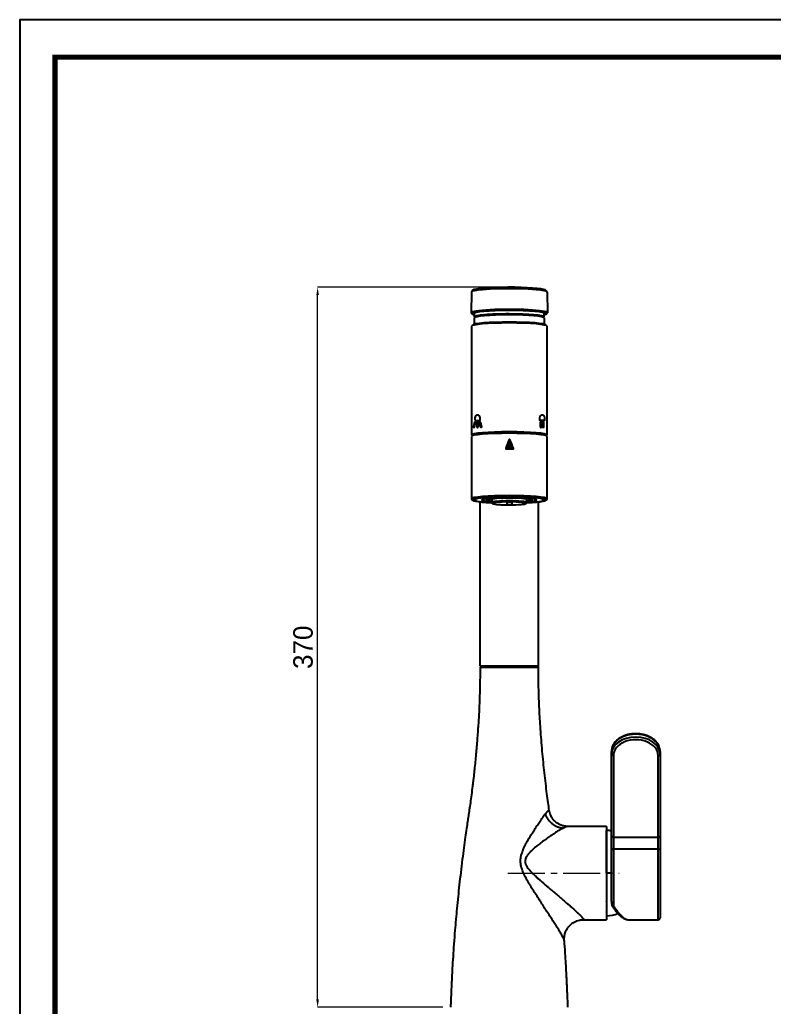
# Model space of a CAD drawing. Extents: x 0 to 1128, y 0 to 827.
# Drawn here: x 0 to 388, y 319 to 827 of the extents above; entities that cross this region are included whole.
import ezdxf

# ---------------------------------------------------------------- set-up
doc = ezdxf.new("R2010")
doc.units = 0
doc.header["$LTSCALE"] = 10
doc.header["$MEASUREMENT"] = 0
doc.header["$PDMODE"] = 3
doc.header["$PDSIZE"] = -10
doc.linetypes.add('CENTER2', pattern=[28.575, 19.05, -3.175, 3.175, -3.175])
doc.layers.get('0').update_dxf_attribs({"linetype": 'CONTINUOUS'})
doc.layers.get('DEFPOINTS').update_dxf_attribs({"linetype": 'CONTINUOUS'})
doc.layers.add('1', color=7, linetype='CONTINUOUS')
doc.layers.add('레이어 1', color=7, linetype='CONTINUOUS')
doc.layers.add('Cneter', color=1, linetype='CENTER2', lineweight=13)
doc.styles.add('Daelim Dimension', font='')
doc.styles.get('Daelim Dimension').set_extended_font_data('나눔고딕')
doc.dimstyles.new('DEFAULT', dxfattribs={"dimscale": 2, "dimtxt": 2, "dimasz": 2, "dimexe": 0, "dimexo": 2, "dimgap": 1, "dimtad": 1, "dimdec": 0, "dimzin": 9, "dimdsep": 46, "dimtxsty": 'Daelim Dimension', "dimcen": 0.5, "dimclrd": 5, "dimclre": 5, "dimclrt": 256, "dimadec": 1, "dimazin": 0, "dimtfac": 1, "dimtdec": 0, "dimtix": 1, "dimtmove": 0, "dimatfit": 3, "dimfxl": 1, "dimtolj": 1, "dimtzin": 1, "dimlwd": 9, "dimlwe": 9, "dimarcsym": 0})

# ---------------------------------------------------------------- blocks, each defined once
blk = doc.blocks.new('*D17')
at = {"color": 5, "lineweight": 9, "ltscale": 0.5, "transparency": 16777216}
for p, q in [((247.83, 689.18), (153.24, 689.18)), ((153.24, 322.85), (153.24, 685.18)), ((217.66, 318.85), (153.24, 318.85))]:
    blk.add_line(p, q, dxfattribs=at)
at = {"color": 5, "ltscale": 0.5, "transparency": 16777216}
for points in [[(152.57, 685.18), (153.9, 685.18), (153.24, 689.18)], [(152.57, 322.85), (153.9, 322.85), (153.24, 318.85)]]:
    blk.add_solid(points, dxfattribs=at)
at = {"layer": 'DEFPOINTS', "color": 0, "ltscale": 0.5, "transparency": 16777216}
for p in [(153.24, 689.18), (251.83, 689.18), (221.66, 318.85)]:
    blk.add_point(p, dxfattribs=at)
at = {"color": 7, "ltscale": 0.5, "transparency": 16777216, "insert": (145.79, 504.02), "char_height": 10, "attachment_point": 5, "rotation": 90, "style": 'Daelim Dimension'}
blk.add_mtext('\\A1;370', dxfattribs=at)

msp = doc.modelspace()

# ---------------------------------------------------------------- hatches: boundary and pattern name
at = {"layer": '레이어 1', "lineweight": -3}
h = msp.add_hatch(color=251, dxfattribs=at)
h.dxf.hatch_style = 2
edge = h.paths.add_edge_path()
edge.add_spline(control_points=[(253.8, 606.06), (252.6, 606.06), (251.4, 606.06), (250.19, 606.06), (250, 606.06), (249.92, 606.17), (250, 606.35), (250.6, 607.85), (251.2, 609.36), (251.8, 610.86), (251.89, 611.09), (252.1, 611.09), (252.19, 610.86), (252.8, 609.36), (253.4, 607.85), (254, 606.35), (254.07, 606.17), (254, 606.06), (253.8, 606.06)], knot_values=[0, 0, 0, 0, 1, 1, 1, 2, 2, 2, 3, 3, 3, 4, 4, 4, 5, 5, 5, 6, 6, 6, 6], degree=3, periodic=0)

# ---------------------------------------------------------------- linework, layer by layer
at = {"ltscale": 0.5}
for p, q in [((233.18, 687.67), (232.33, 686.76)), ((271.29, 686.88), (270.33, 687.79)), ((236.83, 494.35), (236.83, 578.8)), ((266.83, 494.35), (266.83, 578.8))]:
    msp.add_line(p, q, dxfattribs=at)
msp.add_lwpolyline([(0, 0), (1128.4, 0), (1128.4, 826.8), (0, 826.8)], close=True, dxfattribs=at)
at = {"color": 5, "linetype": 'ByBlock', "lineweight": 200, "const_width": 2.6}
msp.add_lwpolyline([(18.14, 35.4), (1110.14, 35.4), (1110.14, 807.6), (18.14, 807.6)], close=True, dxfattribs=at)
at = {"layer": '1', "color": 7, "linetype": 'Continuous', "lineweight": -3}
for p, q in [((232.33, 686.76), (232.24, 676.1)), ((271.33, 686.76), (271.43, 676.1)), ((233.83, 675.97), (233.83, 673.9)), ((269.83, 673.9), (269.83, 675.97)), ((233.83, 673.41), (233.83, 670.15)), ((269.83, 673.41), (269.83, 670.15)), ((232.33, 669.12), (232.33, 613.14)), ((271.33, 613.14), (271.33, 669.12)), ((232.33, 612.39), (232.33, 580.31)), ((271.33, 580.31), (271.33, 612.39)), ((233.73, 580.17), (233.73, 580.11)), ((237.6, 579.87), (238.4, 579.87)), ((238.4, 579.76), (237.6, 579.76)), ((238.69, 580.06), (237.91, 580.08)), ((237.91, 579.55), (238.69, 579.56)), ((238.25, 580.19), (239.02, 580.17)), ((239.02, 579.45), (238.25, 579.44)), ((238.39, 579.87), (238.38, 579.83)), ((239.87, 580.35), (239.18, 580.38)), ((239.18, 579.24), (239.87, 579.28)), ((239.83, 580.48), (240.52, 580.45)), ((240.52, 579.18), (239.83, 579.14)), ((241.87, 580.6), (241.31, 580.65)), ((242.23, 580.73), (242.79, 580.68)), ((242.83, 580.01), (242.83, 578.52)), ((244.55, 580.8), (244.15, 580.86)), ((245.28, 580.92), (245.68, 580.85)), ((247.73, 580.93), (247.52, 581)), ((248.78, 581.03), (248.98, 580.96)), ((251.18, 580.98), (251.18, 581.05)), ((252.48, 581.05), (252.48, 580.98)), ((254.68, 580.96), (254.89, 581.03)), ((256.14, 581), (255.94, 580.93)), ((257.99, 580.85), (258.39, 580.92)), ((259.51, 580.86), (259.11, 580.8)), ((260.83, 578.52), (260.83, 580.01)), ((260.87, 580.68), (261.44, 580.73)), ((262.36, 580.65), (261.79, 580.6)), ((263.14, 580.45), (263.84, 580.48)), ((263.84, 579.14), (263.14, 579.18)), ((264.49, 580.38), (263.79, 580.35)), ((263.79, 579.28), (264.49, 579.24)), ((264.64, 580.17), (265.41, 580.19)), ((265.41, 579.44), (264.64, 579.45)), ((265.75, 580.08), (264.98, 580.06)), ((264.98, 579.56), (265.75, 579.55)), ((265.28, 579.83), (265.27, 579.87)), ((265.27, 579.87), (266.07, 579.87)), ((266.07, 579.76), (265.27, 579.76)), ((269.93, 580.11), (269.93, 580.17)), ((241.31, 578.98), (241.87, 579.02)), ((242.79, 578.94), (242.23, 578.9)), ((250.58, 578.71), (250.58, 577.33)), ((253.08, 578.71), (250.58, 578.71)), ((253.08, 577.33), (250.58, 577.33)), ((253.08, 578.71), (253.08, 577.33)), ((261.44, 578.9), (260.87, 578.94)), ((261.79, 579.02), (262.36, 578.98)), ((237.58, 494.35), (237.58, 493.85)), ((251.83, 494.35), (237.58, 494.35)), ((251.83, 493.85), (237.58, 493.85)), ((251.83, 494.35), (266.08, 494.35)), ((251.83, 493.85), (251.83, 494.35)), ((251.83, 493.85), (266.08, 493.85)), ((266.08, 493.85), (266.08, 494.35)), ((304.43, 449.02), (304.43, 450.43)), ((304.43, 407.04), (304.43, 449.02)), ((305.43, 448.31), (305.43, 406.33)), ((328.43, 406.33), (328.43, 448.31)), ((329.43, 450.43), (329.43, 449.02)), ((329.43, 449.02), (329.43, 407.04)), ((301.83, 411.85), (281.9, 411.85)), ((301.83, 411.85), (301.83, 387.85)), ((301.93, 407.85), (301.83, 407.95)), ((301.93, 387.85), (301.93, 409.85)), ((304.43, 399.71), (304.43, 407.04)), ((329.43, 407.04), (329.43, 399.71)), ((305.43, 406.33), (305.43, 400.23)), ((305.43, 406.33), (328.43, 406.33)), ((328.43, 400.23), (328.43, 406.33)), ((328.43, 400.23), (305.43, 400.23)), ((301.83, 387.85), (301.83, 363.85)), ((301.83, 387.85), (301.93, 387.85)), ((304.44, 387.85), (301.93, 387.85)), ((301.93, 387.85), (301.93, 365.85)), ((301.83, 367.75), (301.93, 367.85)), ((289.9, 363.85), (301.83, 363.85)), ((313.1, 363.88), (328.43, 363.88))]:
    msp.add_line(p, q, dxfattribs=at)
at = {"layer": '1', "lineweight": -3}
for centre, start, end in [((233.63, 580.83), 201.6107, 248.7297), ((270.03, 580.83), 291.2703, 338.3893)]:
    msp.add_arc(centre, 1.4, start, end, dxfattribs=at)
at = {"layer": '1', "color": 7, "linetype": 'Continuous', "lineweight": -3}
for start, end in [(79.8938, 86.4605), (273.5395, 289.0246)]:
    msp.add_arc((300.57, 387.85), 22.04, start, end, dxfattribs=at)
for centre, major_axis, ratio, start_param, end_param in [((251.83, 686.76), (19.5, 0), 0.087156, 0, 3.141593), ((251.83, 687.55), (-18.7, 0), 0.087156, 3.289432, 6.20795), ((251.83, 676.1), (19.6, 0), 0.087156, 0, 3.141593), ((232.74, 676.09), (0.5, 0), 0.996195, 3.132866, 4.712389), ((251.83, 675.6), (19.1, 0), 0.087156, 0, 3.141593), ((251.83, 675.6), (19.1, 0), 0.087156, 3.141593, 3.482014), ((251.83, 675.6), (-18.5, 0), 0.087156, 3.141593, 6.283185), ((251.83, 675.6), (18.5, 0), 0.087156, 3.141593, 3.37466), ((251.83, 675.6), (19.1, 0), 0.087156, 5.942764, 6.283185), ((251.83, 675.6), (18.5, 0), 0.087156, 6.050118, 6.283185), ((270.93, 676.09), (-0.5, 0), 0.996195, 1.570796, 3.150319), ((251.83, 669.12), (19.5, 0), 0.087156, 1.570796, 3.141592), ((251.83, 669.62), (19, 0), 0.087156, 1.570796, 3.097856), ((251.83, 673.9), (18, 0), 0.087156, 1.570796, 3.141593), ((251.83, 673.41), (-18, 0), 0.087156, 3.141593, 6.283185), ((251.83, 673.6), (-17.8, 0), 0.087156, 3.354288, 5.926958), ((251.83, 673.6), (17.7, 0), 0.087156, 1.570796, 2.771965), ((251.83, 673.9), (18, 0), 0.087156, 0, 1.570796), ((251.83, 673.6), (17.7, 0), 0.087156, 0.407573, 1.570796), ((251.83, 669.62), (19, 0), 0.087156, 0.041528, 1.570796), ((251.83, 669.12), (19.5, 0), 0.087156, 0, 1.570796), ((251.83, 613.14), (19.5, 0), 0.087156, 1.570796, 3.141592), ((251.83, 613.14), (19.5, 0), 0.087156, 0, 1.570796), ((251.83, 612.39), (19.5, 0), 0.087156, 1.570796, 3.141592), ((251.83, 612.84), (19.2, 0), 0.087156, 1.570796, 3.186213), ((251.83, 612.69), (19.2, 0), 0.087156, 1.570796, 3.142672), ((251.83, 612.84), (19.2, 0), 0.087156, 6.238565, 7.853982), ((251.83, 612.69), (19.2, 0), 0.087156, 6.282106, 7.853982), ((251.83, 612.39), (19.5, 0), 0.087156, 0, 1.570796), ((251.83, 579.81), (19, 0), 0.087156, 1.570796, 4.210863), ((251.83, 579.81), (18.55, 0), 0.087156, 1.570796, 4.195204), ((251.83, 580.31), (19.5, 0), 0.087156, 1.570796, 3.141592), ((251.83, 579.81), (17.8, 0), 0.087156, 1.570796, 4.171201), ((251.83, 580.11), (18.25, 0), 0.087156, 3.141593, 3.367051), ((251.83, 580.11), (18.1, 0), 0.087156, 3.103452, 3.141592), ((251.83, 579.81), (-14.25, 0), 0.087156, 6.237555, 6.328815), ((251.83, 579.81), (-14.25, 0), 0.087156, 5.975756, 6.067016), ((251.83, 579.81), (-14.25, 0), 0.087156, 0.21617, 0.307429), ((251.83, 579.81), (-13.45, 0), 0.087156, 6.234839, 6.331531), ((251.83, 579.81), (-13.45, 0), 0.087156, 5.97304, 6.069732), ((251.83, 579.81), (-13.45, 0), 0.087156, 0.213453, 0.310145), ((251.83, 579.81), (-14.25, 0), 0.087156, 5.713957, 5.805216), ((251.83, 579.81), (-14.25, 0), 0.087156, 0.477969, 0.569229), ((251.83, 579.81), (11.75, 0), 0.087156, 1.570796, 3.839812), ((251.83, 579.81), (-13.45, 0), 0.087156, 5.711241, 5.807933), ((251.83, 579.81), (-13.45, 0), 0.087156, 0.475253, 0.571945), ((251.83, 580.01), (-11, 0), 0.087156, 6.283185, 6.895698), ((251.83, 579.81), (-14.25, 0), 0.087156, 5.452157, 5.543417), ((251.83, 579.81), (-13.45, 0), 0.087156, 5.449441, 5.546133), ((251.83, 580.01), (-9, 0), 0.087156, 4.712389, 6.283186), ((251.83, 578.52), (9, 0), 0.087156, 1.570796, 3.141053), ((251.83, 579.81), (-14.25, 0), 0.087156, 5.190358, 5.281618), ((251.83, 579.81), (-13.45, 0), 0.087156, 5.187642, 5.284334), ((251.83, 579.81), (-14.25, 0), 0.087156, 4.928559, 5.019818), ((251.83, 579.81), (-13.45, 0), 0.087156, 4.925842, 5.022534), ((251.83, 579.81), (-14.25, 0), 0.087156, 4.666759, 4.758019), ((251.83, 579.81), (-13.45, 0), 0.087156, 4.664043, 4.760735), ((251.83, 580.31), (19.5, 0), 0.087156, 0, 1.570796), ((251.83, 579.81), (19, 0), 0.087156, 5.212393, 7.853982), ((251.83, 579.81), (18.55, 0), 0.087156, 5.226923, 7.853982), ((251.83, 579.81), (17.8, 0), 0.087156, 5.252988, 7.853982), ((251.83, 579.81), (11.75, 0), 0.087156, 5.584966, 7.853982), ((251.83, 580.01), (9, 0), 0.087156, 6.283185, 7.853982), ((251.83, 578.52), (9, 0), 0.087156, 6.282645, 7.853982), ((251.83, 579.81), (-13.45, 0), 0.087156, 4.402244, 4.498936), ((251.83, 579.81), (-14.25, 0), 0.087156, 4.40496, 4.496219), ((251.83, 579.81), (-13.45, 0), 0.087156, 4.140444, 4.237136), ((251.83, 579.81), (-14.25, 0), 0.087156, 4.14316, 4.23442), ((251.83, 580.01), (11, 0), 0.087156, 5.670673, 6.283186), ((251.83, 579.81), (-13.45, 0), 0.087156, 3.878645, 3.975337), ((251.83, 579.81), (-14.25, 0), 0.087156, 3.881361, 3.972621), ((251.83, 579.81), (-13.45, 0), 0.087156, 3.616845, 3.713537), ((251.83, 579.81), (-13.45, 0), 0.087156, 2.569648, 2.66634), ((251.83, 579.81), (-14.25, 0), 0.087156, 3.619562, 3.710821), ((251.83, 579.81), (-14.25, 0), 0.087156, 2.572364, 2.663624), ((251.83, 579.81), (-13.45, 0), 0.087156, 3.355046, 3.451738), ((251.83, 579.81), (-13.45, 0), 0.087156, 2.831447, 2.928139), ((251.83, 579.81), (-13.45, 0), 0.087156, 3.093247, 3.189939), ((251.83, 579.81), (-14.25, 0), 0.087156, 3.357762, 3.449022), ((251.83, 579.81), (-14.25, 0), 0.087156, 2.834163, 2.925423), ((251.83, 579.81), (-14.25, 0), 0.087156, 3.095963, 3.187223), ((251.83, 580.11), (18.25, 0), 0.087156, 6.057727, 6.283185), ((251.83, 580.11), (18.1, 0), 0.087156, 0, 0.038141), ((251.83, 579.81), (-14.25, 0), 0.087156, 0.739768, 0.831028), ((251.83, 579.81), (-13.45, 0), 0.087156, 0.737052, 0.833744), ((251.83, 578.02), (8.5, 0), 0.087156, 2.43714, 4.36166), ((251.83, 578.02), (8.5, 0), 0.087156, 1.570796, 2.43714), ((251.83, 578.02), (8.5, 0), 0.087156, 4.36166, 4.712389), ((251.83, 578.02), (8.5, 0), 0.087156, 0.701017, 1.570796), ((251.83, 578.02), (8.5, 0), 0.087156, 4.712389, 5.521791), ((251.83, 578.02), (8.5, 0), 0.087156, 5.521791, 6.984202), ((251.83, 579.81), (-13.45, 0), 0.087156, 2.307849, 2.40454), ((251.83, 579.81), (-14.25, 0), 0.087156, 2.310565, 2.401824), ((316.93, 450.43), (12.5, 0), 0.707107, 0, 3.141593), ((316.93, 449.02), (-12.5, 0), 0.707107, 3.141593, 6.283185), ((316.93, 448.31), (11.5, 0), 0.707107, 0, 3.141593), ((305.43, 449.02), (1, 0), 0.707107, 3.141593, 4.712389), ((328.43, 449.02), (-1, 0), 0.707107, 1.570796, 3.141593), ((305.43, 407.04), (1, 0), 0.707107, 3.141593, 4.712389), ((328.43, 407.04), (-1, 0), 0.707107, 1.570796, 3.141593), ((305.43, 399.71), (1, 0), 0.514302, 1.570796, 3.141593), ((328.43, 399.71), (-1, 0), 0.514302, 3.141593, 4.712389)]:
    msp.add_ellipse(centre, major_axis=major_axis, ratio=ratio, start_param=start_param, end_param=end_param, dxfattribs=at)
for points, degree in [([(237.59, 579.84), (237.59, 579.81), (237.6, 579.78), (237.6, 579.76)], 3), ([(238.25, 579.55), (238.25, 579.52), (238.25, 579.48), (238.25, 579.44)], 3), ([(238.71, 580.18), (238.7, 580.14), (238.69, 580.1), (238.69, 580.06)], 3), ([(239.84, 579.27), (239.84, 579.23), (239.83, 579.19), (239.83, 579.14)], 3), ([(239.88, 580.48), (239.88, 580.44), (239.88, 580.39), (239.87, 580.35)], 3), ([(251.83, 580.83), (253.55, 580.84), (255.17, 580.79)], 2), ([(263.78, 580.48), (263.78, 580.44), (263.79, 580.39), (263.79, 580.35)], 3), ([(263.83, 579.27), (263.83, 579.23), (263.83, 579.19), (263.84, 579.14)], 3), ([(264.96, 580.18), (264.96, 580.14), (264.97, 580.1), (264.98, 580.06)], 3), ([(265.41, 579.55), (265.41, 579.52), (265.41, 579.48), (265.41, 579.44)], 3), ([(236.83, 493.85), (236.83, 493.85), (237.61, 493.85), (240.95, 493.85), (245.94, 493.85), (251.83, 493.85), (257.72, 493.85), (262.72, 493.85), (266.05, 493.85), (267.22, 493.85), (266.05, 493.85), (262.72, 493.85), (257.72, 493.85), (251.83, 493.85), (245.94, 493.85), (240.95, 493.85), (237.61, 493.85), (236.83, 493.85), (236.83, 493.85)], 3), ([(301.93, 373.31), (302.03, 373.49), (302.14, 373.66)], 2), ([(313.01, 363.88), (313.04, 363.88), (313.07, 363.88), (313.1, 363.88)], 3)]:
    msp.add_open_spline(points, degree=degree, dxfattribs=at)
for points, knots in [([(247.79, 580.77), (248, 580.78), (249.02, 580.82), (250.43, 580.83), (251.57, 580.83), (251.83, 580.83)], [0, 0, 0, 0, 0.171615, 0.809297, 1, 1, 1, 1]), ([(242.85, 578.52), (242.84, 578.5), (242.81, 578.37), (242.97, 578.12), (243.19, 577.95), (243.59, 577.79), (244.45, 577.62), (246.13, 577.46), (247.7, 577.36), (248.7, 577.33), (248.92, 577.33)], [0, 0, 0, 0, 0.009028, 0.066462, 0.122962, 0.228801, 0.470381, 0.70754, 0.935116, 1, 1, 1, 1]), ([(257.97, 577.51), (258.36, 577.54), (259.25, 577.63), (260.02, 577.78), (260.43, 577.93), (260.76, 578.13), (260.81, 578.4), (260.82, 578.52)], [0, 0, 0, 0, 0.229889, 0.593237, 0.788016, 0.923032, 1, 1, 1, 1]), ([(236.83, 493.85), (236.83, 492.3), (236.82, 489.44), (236.76, 485.51), (236.69, 482.25), (236.61, 479.38), (236.49, 475.7), (236.28, 470.88), (235.92, 464.49), (235.42, 457.46), (234.78, 449.89), (234.22, 444.1), (233.86, 440.84), (233.78, 440.13)], [0, 0, 0, 0, 0.08634, 0.159195, 0.218563, 0.26799, 0.318574, 0.423639, 0.536157, 0.674747, 0.816134, 0.960177, 1, 1, 1, 1]), ([(266.83, 494.35), (266.83, 494.35), (266.8, 494.35), (266.68, 494.35), (266.47, 494.35), (266.17, 494.35), (265.87, 494.35), (265.62, 494.35), (265.46, 494.35), (265.28, 494.35), (265.09, 494.35), (264.9, 494.35), (264.69, 494.35), (264.48, 494.35), (264.26, 494.35), (264.03, 494.35), (263.78, 494.35), (263.53, 494.35), (263.27, 494.35), (263.01, 494.35), (262.73, 494.35), (262.33, 494.35), (261.81, 494.35), (261.14, 494.35), (260.44, 494.35), (259.71, 494.35), (258.95, 494.35), (258.17, 494.35), (257.49, 494.35), (256.95, 494.35), (256.53, 494.35), (256.12, 494.35), (255.7, 494.35), (255.28, 494.35), (254.86, 494.35), (254.44, 494.35), (254.01, 494.35), (253.58, 494.35), (253.15, 494.35), (252.71, 494.35), (252.27, 494.35), (251.6, 494.35), (250.7, 494.35), (249.57, 494.35), (248.46, 494.35), (247.37, 494.35), (246.53, 494.35), (245.93, 494.35), (245.55, 494.35), (245.18, 494.35), (244.82, 494.35), (244.46, 494.35), (244.11, 494.35), (243.76, 494.35), (243.42, 494.35), (243.09, 494.35), (242.76, 494.35), (242.44, 494.35), (242.13, 494.35), (241.82, 494.35), (241.52, 494.35), (241.11, 494.35), (240.62, 494.35), (240.05, 494.35), (239.53, 494.35), (239.06, 494.35), (238.62, 494.35), (238.23, 494.35), (237.94, 494.35), (237.73, 494.35), (237.59, 494.35), (237.45, 494.35), (237.34, 494.35), (237.23, 494.35), (237.14, 494.35), (237.05, 494.35), (236.99, 494.35), (236.93, 494.35), (236.89, 494.35), (236.86, 494.35), (236.84, 494.35), (236.83, 494.35), (236.83, 494.35)], [0, 0, 0, 0, 0.024178, 0.048135, 0.071996, 0.095899, 0.119985, 0.128775, 0.13752, 0.146226, 0.154899, 0.163545, 0.172172, 0.180785, 0.189391, 0.197997, 0.206609, 0.215233, 0.223877, 0.232546, 0.241246, 0.249985, 0.268656, 0.287187, 0.305642, 0.324084, 0.342577, 0.361185, 0.379971, 0.389263, 0.398517, 0.407739, 0.416938, 0.426122, 0.435299, 0.444476, 0.453662, 0.462864, 0.47209, 0.481349, 0.490647, 0.499993, 0.524185, 0.548142, 0.572002, 0.595906, 0.619992, 0.628782, 0.637526, 0.646232, 0.654905, 0.663552, 0.672179, 0.680792, 0.689398, 0.698004, 0.706616, 0.71524, 0.723883, 0.732552, 0.741253, 0.749992, 0.768663, 0.787194, 0.805648, 0.82409, 0.842583, 0.861192, 0.879977, 0.88927, 0.898525, 0.907748, 0.916948, 0.926132, 0.935308, 0.944485, 0.953671, 0.962873, 0.972099, 0.981357, 0.990655, 1, 1, 1, 1]), ([(272.4, 420.12), (272.21, 421.42), (271.81, 424.28), (271.2, 428.86), (270.57, 433.98), (269.95, 439.4), (269.36, 444.97), (268.82, 450.65), (268.34, 456.33), (267.92, 461.85), (267.59, 467.05), (267.38, 471.18), (267.23, 474.48), (267.12, 477.29), (267.01, 480.6), (266.92, 484.5), (266.85, 488.98), (266.83, 492.16), (266.83, 493.85)], [0, 0, 0, 0, 0.053809, 0.118344, 0.189736, 0.264578, 0.340536, 0.417608, 0.495756, 0.571145, 0.641215, 0.705955, 0.737905, 0.774632, 0.819205, 0.871624, 0.931889, 1, 1, 1, 1]), ([(329.43, 450.43), (329.43, 450.66), (329.4, 451.3), (329.2, 452.33), (328.75, 453.5), (328.1, 454.61), (327.26, 455.64), (326.23, 456.59), (325.04, 457.43), (323.7, 458.15), (322.24, 458.74), (320.69, 459.17), (319.08, 459.46), (317.42, 459.58), (315.76, 459.55), (314.12, 459.36), (312.52, 459.01), (311, 458.51), (309.59, 457.87), (308.29, 457.09), (307.15, 456.18), (306.19, 455.17), (305.42, 454.07), (304.86, 452.91), (304.51, 451.69), (304.43, 450.86), (304.43, 450.43)], [0, 0, 0, 0, 0.023416, 0.064551, 0.105748, 0.147198, 0.189016, 0.2312, 0.273671, 0.316323, 0.359064, 0.401832, 0.444599, 0.487364, 0.530137, 0.572931, 0.615758, 0.658631, 0.701559, 0.744531, 0.787499, 0.830378, 0.873048, 0.915371, 0.95726, 1, 1, 1, 1]), ([(233.79, 440.15), (233.78, 440.09), (233.78, 440.02), (233.76, 439.88), (233.75, 439.73), (233.74, 439.57), (233.73, 439.46), (233.73, 439.43), (233.72, 439.39), (233.72, 439.37), (233.72, 439.3), (233.71, 439.25), (233.7, 439.11), (233.68, 438.91), (233.67, 438.7), (233.65, 438.54), (233.64, 438.46), (233.64, 438.38), (233.63, 438.32), (233.63, 438.3), (233.62, 438.16), (233.6, 438.04), (233.58, 437.81), (233.55, 437.58), (233.53, 437.35), (233.51, 437.17), (233.5, 437.11), (233.48, 436.99), (233.48, 436.93), (233.45, 436.76), (233.42, 436.52), (233.39, 436.29), (233.37, 436.12), (233.36, 436.06), (233.35, 435.98), (233.34, 435.95), (233.34, 435.89), (233.32, 435.75), (233.28, 435.51), (233.25, 435.3), (233.23, 435.1), (233.21, 435), (233.2, 434.88), (233.19, 434.86), (233.19, 434.81), (233.18, 434.74), (233.17, 434.68), (233.16, 434.62), (233.16, 434.61), (233.16, 434.6)], [0, 0, 0, 0, 0.055139, 0.055139, 0.110278, 0.165417, 0.165417, 0.179202, 0.179202, 0.192986, 0.192986, 0.220556, 0.220556, 0.275695, 0.330834, 0.330834, 0.358403, 0.372188, 0.372188, 0.385973, 0.385973, 0.441112, 0.441112, 0.496251, 0.55139, 0.55139, 0.578959, 0.578959, 0.606529, 0.606529, 0.661667, 0.716806, 0.716806, 0.744376, 0.744376, 0.758161, 0.758161, 0.771945, 0.827084, 0.882223, 0.882223, 0.937362, 0.937362, 0.951147, 0.951147, 0.964932, 0.992501, 0.992501, 1, 1, 1, 1]), ([(233.16, 434.63), (233.08, 433.94), (232.83, 431.78), (232.38, 428.24), (231.84, 424.17), (231.32, 420.48), (230.84, 417.21), (230.37, 414.05), (229.82, 410.45), (229.18, 406.03), (228.44, 400.68), (227.65, 394.65), (226.86, 388.25), (225.91, 379.9), (224.88, 369.98), (223.99, 359.85), (223.35, 351.57), (222.91, 345.09), (222.62, 340.22), (222.42, 336.66), (222.28, 334.02), (222.13, 330.83), (221.96, 327.02), (221.8, 322.96), (221.7, 320.17), (221.66, 318.85)], [0, 0, 0, 0, 0.01788, 0.056362, 0.092466, 0.124897, 0.153113, 0.178373, 0.20773, 0.247552, 0.294135, 0.347477, 0.404755, 0.460376, 0.564372, 0.661397, 0.721761, 0.777348, 0.828087, 0.846777, 0.868682, 0.895917, 0.928486, 0.966378, 1, 1, 1, 1]), ([(280.17, 353.34), (280.17, 353.37), (280.16, 353.41), (280.13, 353.54), (280.1, 353.64), (280.05, 353.77), (280.05, 353.78), (280.04, 353.78), (280.04, 353.78), (280.04, 353.78), (280.04, 353.79), (280.04, 353.79), (280.04, 353.79), (280.04, 353.79), (280.04, 353.8), (280.03, 353.82), (280.01, 353.87), (279.96, 353.99), (279.85, 354.23), (279.73, 354.48), (279.44, 355.03), (279.2, 355.47), (278.62, 356.47), (278.28, 357.05), (277.5, 358.33), (277.06, 359.04), (276.55, 359.84), (276.53, 359.87), (276.51, 359.9), (276.51, 359.91), (276.51, 359.91), (276.51, 359.91), (276.5, 359.91), (276.5, 359.91), (276.5, 359.92), (276.49, 359.93), (276.46, 359.98), (276.39, 360.1), (276.22, 360.37), (275.87, 360.92), (275.55, 361.41), (274.9, 362.43), (274.43, 363.16), (273.44, 364.68), (272.92, 365.49), (271.82, 367.19), (271.24, 368.08), (270.61, 369.04), (270.59, 369.08), (270.55, 369.13), (270.54, 369.16), (270.53, 369.17), (270.53, 369.18), (270.52, 369.18), (270.52, 369.18), (270.52, 369.18), (270.52, 369.18), (270.49, 369.23), (270.39, 369.38), (270.16, 369.74), (269.7, 370.44), (269.3, 371.06), (268.5, 372.29), (267.41, 373.97), (266.29, 375.71), (265.17, 377.48), (264.6, 378.37), (264, 379.34), (263.95, 379.41), (263.91, 379.48), (263.9, 379.5), (263.9, 379.5), (263.9, 379.5), (263.9, 379.5), (263.89, 379.51), (263.88, 379.52), (263.86, 379.56), (263.76, 379.73), (263.51, 380.12), (263.29, 380.48), (262.86, 381.19), (262.58, 381.65), (262.05, 382.53), (261.8, 382.96), (261.5, 383.47), (261.42, 383.62), (261.33, 383.77), (261.3, 383.82), (261.3, 383.83), (261.3, 383.83), (261.3, 383.83), (261.29, 383.84), (261.28, 383.86), (261.26, 383.89), (261.23, 383.95), (261.03, 384.29), (260.86, 384.61), (260.4, 385.44), (260.12, 385.96), (259.61, 386.98), (259.38, 387.46), (258.96, 388.38), (258.78, 388.82), (258.46, 389.65), (258.32, 390.04), (258.19, 390.46), (258.17, 390.53), (258.15, 390.6), (258.14, 390.63), (258.14, 390.63), (258.14, 390.63), (258.14, 390.63), (258.14, 390.63), (258.14, 390.63), (258.14, 390.63), (258.14, 390.64), (258.13, 390.67), (258.09, 390.82), (257.98, 391.23), (257.9, 391.61), (257.75, 392.38), (257.69, 392.89), (257.63, 393.9), (257.63, 394.4), (257.7, 395.4), (257.77, 395.89), (257.87, 396.44), (257.89, 396.54), (257.92, 396.64), (257.93, 396.69), (257.93, 396.71), (257.93, 396.71), (257.93, 396.71), (257.93, 396.71), (257.93, 396.71), (257.93, 396.71), (257.93, 396.72), (257.94, 396.73), (257.96, 396.84), (258.04, 397.16), (258.13, 397.47), (258.32, 398.12), (258.47, 398.56), (258.81, 399.46), (259, 399.92), (259.43, 400.87), (259.66, 401.36), (259.94, 401.92), (259.99, 402.01), (260.04, 402.12), (260.07, 402.17), (260.08, 402.2), (260.09, 402.21), (260.09, 402.21), (260.09, 402.22), (260.09, 402.22), (260.09, 402.22), (260.09, 402.22), (260.09, 402.22), (260.15, 402.33), (260.31, 402.64), (260.47, 402.95), (260.8, 403.56), (261.02, 403.97), (261.7, 405.18), (262.17, 405.97), (263.11, 407.53), (263.6, 408.3), (264.57, 409.81), (265.06, 410.56), (265.6, 411.38), (265.66, 411.48), (265.73, 411.58), (265.74, 411.59), (265.74, 411.59), (265.74, 411.6), (265.74, 411.6), (265.74, 411.6), (265.75, 411.61), (265.77, 411.65), (265.83, 411.73), (266.01, 412), (266.42, 412.63), (266.79, 413.17), (267.5, 414.22), (267.94, 414.86), (268.77, 416.04), (269.16, 416.58), (269.87, 417.54), (270.19, 417.97), (270.48, 418.35)], [0, 0, 0, 0, 0.008213, 0.008213, 0.025612, 0.025612, 0.026156, 0.026292, 0.026309, 0.026309, 0.026326, 0.026326, 0.02636, 0.026428, 0.0267, 0.027787, 0.029962, 0.034312, 0.043012, 0.060412, 0.060412, 0.095212, 0.095212, 0.130011, 0.130011, 0.164811, 0.164811, 0.165898, 0.16617, 0.166204, 0.166204, 0.166221, 0.166221, 0.166238, 0.166306, 0.166442, 0.166986, 0.169161, 0.173511, 0.18221, 0.19961, 0.19961, 0.23441, 0.23441, 0.269209, 0.269209, 0.304009, 0.304009, 0.305096, 0.30564, 0.305912, 0.306048, 0.306082, 0.306099, 0.306099, 0.306116, 0.306116, 0.306184, 0.308359, 0.312709, 0.321409, 0.338808, 0.338808, 0.373608, 0.408408, 0.408408, 0.443207, 0.443207, 0.445382, 0.445926, 0.445994, 0.445994, 0.446028, 0.446028, 0.446062, 0.446198, 0.44647, 0.447557, 0.451907, 0.460607, 0.460607, 0.478007, 0.478007, 0.495406, 0.495406, 0.499756, 0.501931, 0.501931, 0.501965, 0.501965, 0.501999, 0.502067, 0.502203, 0.502475, 0.503019, 0.504106, 0.512806, 0.512806, 0.530206, 0.530206, 0.547606, 0.547606, 0.565006, 0.565006, 0.582405, 0.582405, 0.58458, 0.585668, 0.585804, 0.585872, 0.585889, 0.585889, 0.585897, 0.585897, 0.585906, 0.58594, 0.586212, 0.586755, 0.591105, 0.599805, 0.599805, 0.617205, 0.617205, 0.634605, 0.634605, 0.652004, 0.652004, 0.654179, 0.655267, 0.655811, 0.655828, 0.655836, 0.655836, 0.655845, 0.655845, 0.655879, 0.655947, 0.656083, 0.656354, 0.660704, 0.669404, 0.669404, 0.686804, 0.686804, 0.704204, 0.704204, 0.721604, 0.721604, 0.723779, 0.724866, 0.72541, 0.725682, 0.72575, 0.725784, 0.725792, 0.725792, 0.725801, 0.725801, 0.725818, 0.725953, 0.730303, 0.739003, 0.739003, 0.756403, 0.756403, 0.791203, 0.791203, 0.826002, 0.826002, 0.860802, 0.860802, 0.865152, 0.865424, 0.86556, 0.865627, 0.865661, 0.865661, 0.865695, 0.865695, 0.866239, 0.867327, 0.869502, 0.878202, 0.895601, 0.895601, 0.930401, 0.930401, 0.9652, 0.9652, 1, 1, 1, 1]), ([(270.48, 418.35), (270.49, 418.36), (270.51, 418.38), (270.53, 418.41), (270.55, 418.44), (270.58, 418.47), (270.6, 418.5), (270.72, 418.64), (270.92, 418.9), (271.19, 419.23), (271.43, 419.51), (271.65, 419.75), (271.84, 419.94), (272, 420.09), (272.14, 420.19), (272.24, 420.24), (272.33, 420.26), (272.38, 420.22), (272.39, 420.18), (272.4, 420.15)], [0, 0, 0, 0, 0.007179, 0.014348, 0.021506, 0.028654, 0.035791, 0.042918, 0.139716, 0.234345, 0.326919, 0.417563, 0.50641, 0.593604, 0.679303, 0.763679, 0.846921, 0.929235, 1, 1, 1, 1]), ([(281.88, 411.85), (281.15, 411.85), (279.89, 412.01), (278.38, 412.51), (277.44, 412.97), (276.82, 413.34), (276.1, 413.82), (275.19, 414.59), (274.08, 415.84), (272.97, 417.72), (272.53, 419.25), (272.4, 420.15)], [0, 0, 0, 0, 0.168107, 0.29339, 0.349359, 0.39507, 0.446718, 0.535262, 0.64748, 0.804855, 1, 1, 1, 1]), ([(281.88, 411.85), (281.8, 411.85), (281.71, 411.83), (281.36, 411.76), (281.05, 411.65), (280.29, 411.33), (279.84, 411.12), (279.33, 410.84)], [0, 0, 0, 0, 0.172357, 0.172357, 0.586178, 0.586178, 1, 1, 1, 1]), ([(281.94, 411.85), (281.94, 411.85), (281.92, 411.85), (281.9, 411.85), (281.88, 411.85)], [0, 0, 0, 0, 0.204761, 1, 1, 1, 1]), ([(279.33, 410.84), (278.87, 410.6), (278.35, 410.31), (277.71, 409.94), (277.64, 409.89), (277.56, 409.85), (277.56, 409.85), (277.56, 409.85), (277.56, 409.85), (277.56, 409.85), (277.56, 409.85), (277.56, 409.85), (277.55, 409.84), (277.54, 409.84), (277.52, 409.82), (277.47, 409.79), (277.33, 409.71), (276.97, 409.49), (276.63, 409.28), (275.9, 408.83), (275.38, 408.5), (274.27, 407.77), (273.67, 407.38), (272.41, 406.51), (271.74, 406.05), (270.68, 405.29), (270.31, 405.03), (269.92, 404.74), (269.89, 404.72), (269.86, 404.7), (269.86, 404.7), (269.86, 404.7), (269.86, 404.7), (269.86, 404.7), (269.86, 404.7), (269.86, 404.7), (269.85, 404.69), (269.84, 404.68), (269.78, 404.64), (269.65, 404.55), (269.38, 404.35), (268.52, 403.71), (267.72, 403.1), (266.75, 402.34), (266.35, 402.02), (265.9, 401.66), (265.76, 401.55), (265.69, 401.49), (265.65, 401.47), (265.64, 401.45), (265.63, 401.45), (265.63, 401.45), (265.63, 401.45), (265.63, 401.45), (265.62, 401.44), (265.41, 401.27), (265.21, 401.1), (264.63, 400.62), (264.27, 400.31), (263.59, 399.69), (263.28, 399.4), (262.7, 398.82), (262.43, 398.54), (262.07, 398.14), (261.89, 397.95), (261.71, 397.73), (261.63, 397.63), (261.6, 397.59), (261.59, 397.59), (261.59, 397.59), (261.59, 397.59), (261.59, 397.59), (261.59, 397.59), (261.59, 397.59), (261.59, 397.59), (261.59, 397.58), (261.57, 397.56), (261.54, 397.52), (261.19, 397.08), (260.91, 396.67), (260.48, 395.92), (260.31, 395.56), (260.19, 395.19), (260.18, 395.16), (260.17, 395.12), (260.17, 395.11), (260.17, 395.11), (260.17, 395.11), (260.17, 395.11), (260.17, 395.11), (260.17, 395.1), (260.16, 395.09), (260.14, 395.03), (260.1, 394.86), (260.02, 394.48), (259.95, 393.72), (260.05, 393.06), (260.23, 392.51), (260.27, 392.38), (260.33, 392.25), (260.33, 392.23), (260.34, 392.22), (260.34, 392.22), (260.34, 392.22), (260.34, 392.22), (260.34, 392.22), (260.34, 392.21), (260.34, 392.21), (260.35, 392.19), (260.38, 392.13), (260.48, 391.9), (260.59, 391.69), (260.88, 391.17), (261.13, 390.8), (261.57, 390.22), (261.73, 390.02), (261.99, 389.71), (262.1, 389.58), (262.22, 389.45), (262.25, 389.42), (262.25, 389.41), (262.26, 389.41), (262.26, 389.41), (262.26, 389.41), (262.26, 389.41), (262.26, 389.41), (262.26, 389.4), (262.27, 389.39), (262.32, 389.34), (262.62, 389), (262.96, 388.65), (263.45, 388.14), (263.63, 387.97), (263.86, 387.74), (263.93, 387.67), (264, 387.6), (264.04, 387.57), (264.05, 387.56), (264.05, 387.55), (264.05, 387.55), (264.05, 387.55), (264.05, 387.55), (264.05, 387.55), (264.05, 387.55), (264.05, 387.55), (264.06, 387.54), (264.14, 387.47), (264.47, 387.14), (264.83, 386.8), (265.44, 386.24), (265.75, 385.94), (266.43, 385.32), (266.78, 385), (267.53, 384.34), (267.92, 383.99), (268.37, 383.59), (268.42, 383.55), (268.48, 383.5), (268.48, 383.5), (268.48, 383.5), (268.48, 383.5), (268.48, 383.5), (268.48, 383.5), (268.48, 383.49), (268.49, 383.49), (268.51, 383.47), (268.54, 383.44), (268.61, 383.38), (268.82, 383.2), (269, 383.04), (269.43, 382.67), (269.7, 382.44), (270.2, 382), (270.44, 381.8), (270.88, 381.42), (271.09, 381.24), (271.47, 380.92), (271.64, 380.77), (271.96, 380.5), (272.24, 380.26), (272.58, 379.97), (272.81, 379.77), (272.91, 379.69), (272.95, 379.66), (272.95, 379.66), (272.95, 379.66), (272.95, 379.66), (272.95, 379.66), (272.95, 379.66), (272.95, 379.66), (272.95, 379.66), (272.95, 379.66), (272.95, 379.66), (272.96, 379.65), (272.97, 379.64), (273, 379.62), (273.08, 379.55), (273.26, 379.4), (273.4, 379.27), (274.28, 378.52), (275.03, 377.88), (276.46, 376.66), (277.13, 376.09), (278.42, 374.99), (279.02, 374.47), (280.16, 373.5), (280.7, 373.04), (281.26, 372.56), (281.33, 372.49), (281.42, 372.42), (281.44, 372.4), (281.45, 372.39), (281.46, 372.38), (281.46, 372.38), (281.46, 372.38), (281.46, 372.38), (281.46, 372.38), (281.46, 372.38), (281.46, 372.38), (281.47, 372.38), (281.52, 372.33), (281.74, 372.14), (282.29, 371.66), (282.78, 371.23), (283.72, 370.41), (284.31, 369.89), (285.39, 368.93), (285.89, 368.48), (286.8, 367.66), (287.21, 367.28), (287.67, 366.84), (287.8, 366.71), (287.95, 366.57), (288.02, 366.51), (288.04, 366.49), (288.05, 366.48), (288.05, 366.48), (288.05, 366.48), (288.05, 366.48), (288.05, 366.48), (288.06, 366.47), (288.08, 366.45), (288.31, 366.23), (288.51, 366.02), (289.04, 365.49), (289.33, 365.18), (289.78, 364.65), (289.94, 364.44), (290.13, 364.11), (290.16, 363.99), (290.11, 363.89), (290.08, 363.87), (290.01, 363.86), (289.99, 363.85), (289.97, 363.85), (289.95, 363.85), (289.95, 363.85), (289.95, 363.85), (289.95, 363.85), (289.95, 363.85)], [0, 0, 0, 0, 0.03152, 0.03152, 0.03546, 0.035468, 0.035468, 0.035475, 0.035475, 0.035491, 0.035522, 0.035583, 0.035706, 0.035953, 0.036445, 0.03743, 0.0394, 0.04728, 0.06304, 0.06304, 0.09456, 0.09456, 0.12608, 0.12608, 0.1576, 0.1576, 0.17336, 0.17336, 0.174345, 0.174468, 0.174484, 0.174491, 0.174491, 0.174499, 0.174499, 0.17453, 0.174591, 0.174838, 0.17533, 0.1773, 0.18124, 0.18912, 0.22064, 0.22064, 0.2364, 0.24034, 0.24231, 0.243295, 0.243788, 0.243911, 0.243972, 0.244003, 0.244003, 0.244034, 0.244034, 0.24428, 0.25216, 0.25216, 0.26792, 0.26792, 0.28368, 0.28368, 0.29944, 0.29944, 0.30732, 0.31126, 0.31323, 0.313476, 0.313507, 0.313515, 0.313519, 0.313519, 0.313523, 0.313523, 0.313538, 0.313599, 0.313723, 0.314215, 0.3152, 0.33096, 0.33096, 0.34672, 0.34672, 0.347705, 0.348198, 0.348259, 0.348275, 0.348275, 0.34829, 0.34829, 0.348321, 0.348444, 0.34869, 0.35066, 0.3546, 0.36248, 0.37824, 0.37824, 0.38218, 0.382673, 0.382919, 0.38298, 0.383011, 0.383027, 0.383027, 0.383034, 0.383034, 0.383042, 0.383165, 0.38415, 0.38612, 0.394, 0.394, 0.40976, 0.40976, 0.41764, 0.41764, 0.42158, 0.422565, 0.422688, 0.42275, 0.42275, 0.422757, 0.422757, 0.422765, 0.422781, 0.422811, 0.423058, 0.42355, 0.42552, 0.44128, 0.44128, 0.44916, 0.44916, 0.45113, 0.452115, 0.452361, 0.452484, 0.452515, 0.452531, 0.452538, 0.452542, 0.452542, 0.452546, 0.452546, 0.452608, 0.4531, 0.45704, 0.4728, 0.4728, 0.48856, 0.48856, 0.50432, 0.50432, 0.52008, 0.52008, 0.52205, 0.522054, 0.522054, 0.522058, 0.522058, 0.522066, 0.522081, 0.522112, 0.522173, 0.522296, 0.522543, 0.523035, 0.52402, 0.52796, 0.52796, 0.53584, 0.53584, 0.54372, 0.54372, 0.5516, 0.5516, 0.55948, 0.55948, 0.56736, 0.57524, 0.58312, 0.591, 0.591, 0.591493, 0.591554, 0.591562, 0.591566, 0.591568, 0.591568, 0.59157, 0.59157, 0.591585, 0.591616, 0.591739, 0.591985, 0.59297, 0.59494, 0.59888, 0.59888, 0.6304, 0.6304, 0.66192, 0.66192, 0.69344, 0.69344, 0.72496, 0.72496, 0.7289, 0.729885, 0.730378, 0.730501, 0.730562, 0.730578, 0.730585, 0.730589, 0.730589, 0.730593, 0.730593, 0.730624, 0.73087, 0.73284, 0.74072, 0.75648, 0.75648, 0.788, 0.788, 0.81952, 0.81952, 0.85104, 0.85104, 0.85892, 0.86286, 0.86483, 0.865076, 0.8652, 0.86523, 0.86523, 0.865261, 0.865261, 0.865323, 0.865815, 0.8668, 0.88256, 0.88256, 0.91408, 0.91408, 0.9456, 0.9456, 0.97712, 0.97712, 0.99288, 0.99288, 0.99682, 0.99879, 0.999775, 0.999898, 0.999898, 1, 1, 1, 1]), ([(304.43, 373.23), (304.43, 374.63), (304.43, 376.16), (304.43, 378.92), (304.43, 380.12), (304.43, 382.56), (304.43, 383.79), (304.43, 386.31), (304.43, 387.59), (304.43, 390.13), (304.43, 391.39), (304.43, 395.1), (304.43, 397.52), (304.43, 399.71)], [0, 0, 0, 0, 0.191471, 0.191471, 0.326226, 0.326226, 0.460981, 0.460981, 0.595736, 0.595736, 0.73049, 0.73049, 1, 1, 1, 1]), ([(305.43, 400.23), (305.43, 397.75), (305.43, 392.01), (305.43, 382.67), (305.43, 375.51), (305.43, 372.02), (305.43, 371.05)], [0, 0, 0, 0, 0.274389, 0.572293, 0.870141, 1, 1, 1, 1]), ([(328.43, 363.88), (328.43, 363.88), (328.43, 364.29), (328.43, 367.17), (328.43, 373.85), (328.43, 382.67), (328.43, 392.01), (328.43, 397.75), (328.43, 400.23)], [0, 0, 0, 0, 0.08553, 0.271385, 0.457172, 0.642981, 0.828825, 1, 1, 1, 1]), ([(329.43, 399.71), (329.43, 397.31), (329.43, 394.7), (329.43, 390.58), (329.43, 389.2), (329.43, 386.44), (329.43, 385.04), (329.43, 382.3), (329.43, 380.97), (329.43, 378.38), (329.43, 377.11), (329.43, 374.74), (329.43, 373.63), (329.43, 371.56), (329.43, 370.59), (329.43, 368.88), (329.43, 368.14), (329.43, 366.85), (329.43, 366.32), (329.43, 365.29), (329.43, 364.95), (329.43, 364.89)], [0, 0, 0, 0, 0.173958, 0.173958, 0.260938, 0.260938, 0.347917, 0.347917, 0.434896, 0.434896, 0.521875, 0.521875, 0.608854, 0.608854, 0.695833, 0.695833, 0.782813, 0.782813, 0.869792, 0.869792, 1, 1, 1, 1]), ([(304.43, 373.23), (304.43, 373.22), (304.43, 373.18), (304.43, 373.14), (304.43, 373.08), (304.43, 373.03), (304.44, 372.98), (304.44, 372.92), (304.44, 372.86), (304.44, 372.8), (304.44, 372.74), (304.45, 372.67), (304.45, 372.61), (304.46, 372.54), (304.46, 372.47), (304.47, 372.4), (304.47, 372.33), (304.48, 372.26), (304.49, 372.15), (304.51, 372.02), (304.53, 371.87), (304.55, 371.73), (304.57, 371.61), (304.6, 371.5), (304.62, 371.4), (304.64, 371.31), (304.65, 371.24), (304.66, 371.2), (304.67, 371.18)], [0, 0, 0, 0, 0.022468, 0.045797, 0.069988, 0.095044, 0.120967, 0.14776, 0.175425, 0.203964, 0.23338, 0.263674, 0.294849, 0.326906, 0.359847, 0.393674, 0.428388, 0.463991, 0.500482, 0.57956, 0.65283, 0.720243, 0.781758, 0.837342, 0.886974, 0.930634, 0.968312, 1, 1, 1, 1]), ([(304.67, 371.18), (304.67, 371.17), (304.68, 371.15), (304.69, 371.12), (304.71, 371.08), (304.73, 371.03), (304.76, 370.97), (304.8, 370.9), (304.85, 370.82), (304.89, 370.75), (304.92, 370.71), (304.93, 370.69)], [0, 0, 0, 0, 0.034236, 0.090785, 0.169582, 0.270529, 0.393497, 0.538316, 0.704777, 0.89263, 1, 1, 1, 1]), ([(305.43, 371.05), (305.43, 371.05), (305.42, 371.04), (305.4, 371.04), (305.38, 371.04), (305.37, 371.04), (305.35, 371.04), (305.33, 371.03), (305.31, 371.03), (305.3, 371.03), (305.28, 371.03), (305.26, 371.03), (305.25, 371.03), (305.23, 371.03), (305.21, 371.03), (305.19, 371.03), (305.18, 371.03), (305.16, 371.03), (305.14, 371.03), (305.12, 371.03), (305.11, 371.03), (305.09, 371.04), (305.07, 371.04), (305.04, 371.04), (305, 371.05), (304.95, 371.06), (304.9, 371.07), (304.86, 371.08), (304.81, 371.1), (304.77, 371.12), (304.74, 371.13), (304.71, 371.15), (304.69, 371.16), (304.67, 371.17), (304.67, 371.18)], [0, 0, 0, 0, 0.019182, 0.038493, 0.057932, 0.077498, 0.097189, 0.117005, 0.136942, 0.157, 0.177176, 0.197469, 0.217877, 0.238397, 0.259027, 0.279765, 0.300609, 0.321556, 0.342603, 0.363748, 0.384988, 0.40632, 0.427741, 0.449249, 0.512414, 0.576024, 0.639993, 0.70423, 0.768643, 0.833135, 0.897608, 0.931815, 0.96595, 1, 1, 1, 1]), ([(305.43, 371.05), (305.64, 370.72), (305.84, 370.41), (306.23, 369.82), (306.41, 369.55), (306.78, 369.03), (306.95, 368.79), (307.29, 368.33), (307.45, 368.12), (307.76, 367.72), (307.91, 367.54), (308.2, 367.2), (308.34, 367.04), (308.6, 366.74), (308.72, 366.61), (308.96, 366.36), (309.07, 366.24), (309.23, 366.08), (309.31, 366.01), (309.38, 365.93), (309.41, 365.9), (309.42, 365.9), (309.42, 365.9), (309.42, 365.9), (309.42, 365.9), (309.42, 365.9), (309.42, 365.9), (309.42, 365.9), (309.43, 365.88), (309.46, 365.85), (309.65, 365.67), (309.83, 365.51), (310.29, 365.12), (310.58, 364.9), (311.14, 364.52), (311.41, 364.37), (311.92, 364.12), (312.16, 364.04), (312.5, 363.95), (312.61, 363.92), (312.77, 363.9), (312.83, 363.89), (312.89, 363.89), (312.9, 363.88), (312.9, 363.88), (312.9, 363.88), (312.9, 363.88), (312.91, 363.88), (312.91, 363.88), (312.91, 363.88), (312.92, 363.88), (312.97, 363.88), (313.04, 363.88), (313.09, 363.88), (313.11, 363.88)], [0, 0, 0, 0, 0.055084, 0.055084, 0.110169, 0.110169, 0.165253, 0.165253, 0.220337, 0.220337, 0.275421, 0.275421, 0.330506, 0.330506, 0.38559, 0.38559, 0.440674, 0.440674, 0.468216, 0.481987, 0.483709, 0.484569, 0.485, 0.485054, 0.485054, 0.485107, 0.485107, 0.485215, 0.48543, 0.488873, 0.495758, 0.550843, 0.550843, 0.661011, 0.661011, 0.77118, 0.77118, 0.881348, 0.881348, 0.936433, 0.936433, 0.963975, 0.967418, 0.969139, 0.97, 0.970107, 0.970107, 0.970215, 0.970215, 0.97043, 0.97086, 0.977746, 0.991517, 1, 1, 1, 1]), ([(304.95, 370.71), (305.31, 370.15), (306.19, 368.88), (307.59, 367.2), (309.1, 365.71), (310.54, 364.65), (311.58, 364.16), (312.14, 364.01), (312.26, 363.98)], [0, 0, 0, 0, 0.144582, 0.353675, 0.556119, 0.752901, 0.94419, 1, 1, 1, 1]), ([(280.17, 353.34), (280.11, 354.13), (280.18, 355.57), (280.73, 357.54), (281.46, 359), (282.29, 360.21), (283.39, 361.39), (285.03, 362.62), (287.3, 363.61), (289.01, 363.85), (289.95, 363.85)], [0, 0, 0, 0, 0.149528, 0.277797, 0.378222, 0.452573, 0.548146, 0.675166, 0.828811, 1, 1, 1, 1]), ([(328.43, 363.88), (328.56, 363.88), (328.81, 363.92), (329.16, 364.15), (329.38, 364.5), (329.43, 364.75), (329.43, 364.89)], [0, 0, 0, 0, 0.242426, 0.500942, 0.758981, 1, 1, 1, 1]), ([(282.01, 318.85), (281.97, 319.97), (281.89, 322.35), (281.76, 325.74), (281.63, 328.78), (281.52, 331.21), (281.42, 333.29), (281.27, 336.22), (281.05, 340.18), (280.71, 345.67), (280.42, 350.09), (280.2, 352.83), (280.16, 353.39)], [0, 0, 0, 0, 0.097371, 0.206122, 0.293844, 0.360549, 0.41718, 0.474848, 0.614897, 0.761113, 0.951464, 1, 1, 1, 1])]:
    msp.add_open_spline(points, degree=3, knots=knots, dxfattribs=at)
msp.add_rational_spline([(279.33, 410.84), (272.63, 411.59), (270.48, 418.35)], [1, 0.811883206729, 1], degree=2, dxfattribs=at)
at = {"layer": 'Cneter', "color": 1, "lineweight": 5, "ltscale": 0.1}
msp.add_line((251.03, 387.85), (308.33, 387.85), dxfattribs=at)
at = {"layer": '레이어 1', "lineweight": -3}
for points, knots in [([(233.96, 619.87), (234, 620.03), (234.14, 620.14), (234.28, 620.11), (234.28, 620.11), (234.35, 620.09), (234.35, 620.09), (234.49, 620.06), (234.57, 619.9), (234.53, 619.74), (234.53, 619.74), (233.97, 617.3), (233.97, 617.3), (233.93, 617.14), (233.79, 617.03), (233.65, 617.07), (233.65, 617.07), (233.58, 617.08), (233.58, 617.08), (233.44, 617.12), (233.36, 617.27), (233.4, 617.44), (233.4, 617.44), (233.96, 619.87), (233.96, 619.87)], [0, 0, 0, 0, 1, 1, 1, 2, 2, 2, 3, 3, 3, 4, 4, 4, 5, 5, 5, 6, 6, 6, 7, 7, 7, 8, 8, 8, 8]), ([(236.6, 620.73), (235.87, 620.73), (235.15, 620.73), (234.43, 620.73), (234.23, 620.73), (234.15, 620.81), (234.15, 621.01), (234.15, 621.37), (234.15, 621.73), (234.15, 622.09), (234.15, 622.84), (234.76, 623.45), (235.51, 623.45), (236.26, 623.45), (236.87, 622.84), (236.87, 622.09), (236.87, 621.73), (236.87, 621.37), (236.87, 621.01), (236.87, 620.81), (236.79, 620.73), (236.6, 620.73)], [0, 0, 0, 0, 1, 1, 1, 2, 2, 2, 3, 3, 3, 4, 4, 4, 5, 5, 5, 6, 6, 6, 7, 7, 7, 7]), ([(235.81, 617.3), (235.81, 617.14), (235.67, 617.01), (235.51, 617.01), (235.35, 617.01), (235.22, 617.14), (235.22, 617.3), (235.22, 617.3), (235.22, 619.82), (235.22, 619.82), (235.22, 619.98), (235.35, 620.11), (235.51, 620.11), (235.67, 620.11), (235.81, 619.98), (235.81, 619.82), (235.81, 619.82), (235.81, 617.3), (235.81, 617.3)], [0, 0, 0, 0, 1, 1, 1, 2, 2, 2, 3, 3, 3, 4, 4, 4, 5, 5, 5, 6, 6, 6, 6]), ([(237.06, 619.87), (237.02, 620.03), (236.88, 620.14), (236.74, 620.11), (236.74, 620.11), (236.67, 620.09), (236.67, 620.09), (236.53, 620.06), (236.45, 619.9), (236.49, 619.74), (236.49, 619.74), (237.06, 617.3), (237.06, 617.3), (237.09, 617.14), (237.24, 617.03), (237.37, 617.07), (237.37, 617.07), (237.45, 617.08), (237.45, 617.08), (237.58, 617.12), (237.67, 617.27), (237.63, 617.44), (237.63, 617.44), (237.06, 619.87), (237.06, 619.87)], [0, 0, 0, 0, 1, 1, 1, 2, 2, 2, 3, 3, 3, 4, 4, 4, 5, 5, 5, 6, 6, 6, 7, 7, 7, 8, 8, 8, 8]), ([(269.85, 620.75), (269.12, 620.75), (268.39, 620.75), (267.66, 620.75), (267.47, 620.75), (267.39, 620.83), (267.39, 621.03), (267.39, 621.39), (267.39, 621.75), (267.39, 622.12), (267.39, 622.87), (268, 623.49), (268.76, 623.49), (269.51, 623.49), (270.12, 622.87), (270.12, 622.12), (270.12, 621.75), (270.12, 621.39), (270.12, 621.03), (270.12, 620.83), (270.04, 620.75), (269.85, 620.75)], [0, 0, 0, 0, 1, 1, 1, 2, 2, 2, 3, 3, 3, 4, 4, 4, 5, 5, 5, 6, 6, 6, 7, 7, 7, 7]), ([(268.4, 617.3), (268.4, 617.14), (268.27, 617.01), (268.1, 617.01), (267.94, 617.01), (267.81, 617.14), (267.81, 617.3), (267.81, 617.3), (267.81, 619.83), (267.81, 619.83), (267.81, 620), (267.94, 620.13), (268.1, 620.13), (268.27, 620.13), (268.4, 620), (268.4, 619.83), (268.4, 619.83), (268.4, 617.3), (268.4, 617.3)], [0, 0, 0, 0, 1, 1, 1, 2, 2, 2, 3, 3, 3, 4, 4, 4, 5, 5, 5, 6, 6, 6, 6]), ([(268.95, 617.3), (268.95, 617.14), (269.08, 617.01), (269.24, 617.01), (269.4, 617.01), (269.54, 617.14), (269.54, 617.3), (269.54, 617.3), (269.54, 619.83), (269.54, 619.83), (269.54, 620), (269.4, 620.13), (269.24, 620.13), (269.08, 620.13), (268.95, 620), (268.95, 619.83), (268.95, 619.83), (268.95, 617.3), (268.95, 617.3)], [0, 0, 0, 0, 1, 1, 1, 2, 2, 2, 3, 3, 3, 4, 4, 4, 5, 5, 5, 6, 6, 6, 6]), ([(253.8, 606.06), (252.6, 606.06), (251.4, 606.06), (250.19, 606.06), (250, 606.06), (249.92, 606.17), (250, 606.35), (250.6, 607.85), (251.2, 609.36), (251.8, 610.86), (251.89, 611.09), (252.1, 611.09), (252.19, 610.86), (252.8, 609.36), (253.4, 607.85), (254, 606.35), (254.07, 606.17), (254, 606.06), (253.8, 606.06)], [0, 0, 0, 0, 1, 1, 1, 2, 2, 2, 3, 3, 3, 4, 4, 4, 5, 5, 5, 6, 6, 6, 6])]:
    msp.add_open_spline(points, degree=3, knots=knots, dxfattribs=at)

# ---------------------------------------------------------------- dimensions: what is measured, and where the dimension line sits
at = {"color": 5, "ltscale": 0.5}
dim = msp.add_linear_dim(base=(153.24, 689.18), p1=(221.66, 318.85), p2=(251.83, 689.18), angle=90, dimstyle='DEFAULT', override={"dimtxt": 5, "dimclrd": 5, "dimclre": 5, "dimclrt": 7}, dxfattribs=at)
dim.commit()
dim.dimension.update_dxf_attribs({"geometry": '*D17', "text_midpoint": (145.79, 504.02)})

doc.saveas('drawing.dxf')
